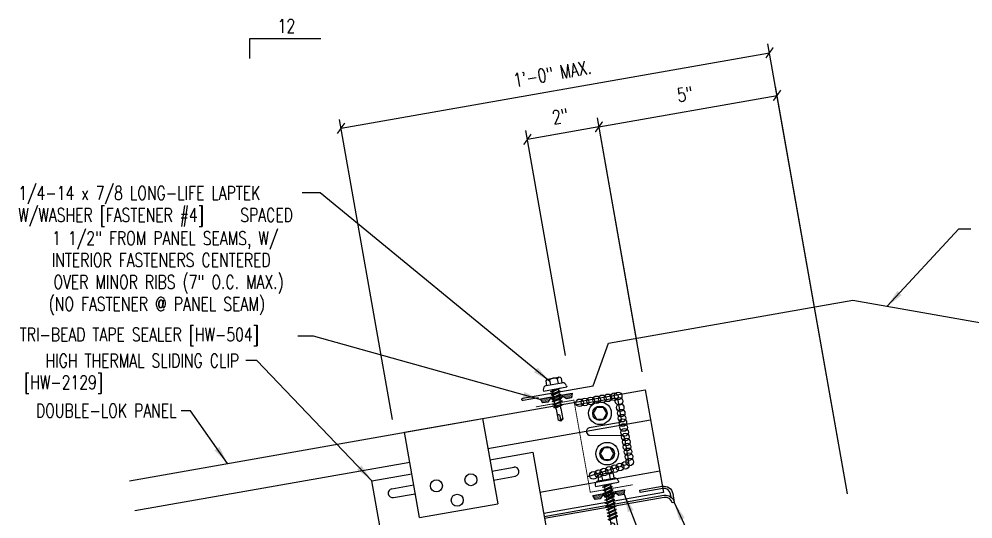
# Model space of a CAD drawing. Extents: x 0.2 to 43.1, y 9.2 to 35.9.
# Drawn here: x 0.21 to 26.47, y 22.09 to 35.86 of the extents above; entities that cross this region are included whole.
import ezdxf
from ezdxf.enums import TextEntityAlignment as Align

# ---------------------------------------------------------------- set-up
doc = ezdxf.new("R2010")
doc.units = 0
doc.header["$LTSCALE"] = 4
doc.header["$MEASUREMENT"] = 0
doc.layers.get('0').update_dxf_attribs({"linetype": 'CONTINUOUS'})
doc.layers.get('DEFPOINTS').update_dxf_attribs({"linetype": 'CONTINUOUS'})
for name, color, linetype in [('CLIP', 5, 'CONTINUOUS'), ('CLO', 3, 'CONTINUOUS'), ('DIM', 2, 'CONTINUOUS'), ('FASTENER', 9, 'CONTINUOUS'), ('MARK', 1, 'CONTINUOUS'), ('PANEL', 11, 'CONTINUOUS'), ('STLA', 10, 'CONTINUOUS'), ('TAPE', 8, 'CONTINUOUS'), ('TEXT', 2, 'CONTINUOUS'), ('TRIM', 6, 'CONTINUOUS')]:
    doc.layers.add(name, color=color, linetype=linetype)
doc.styles.add('TEXT1', font='ROMANS.shx', dxfattribs={"width": 0.75, "height": 0.375})
doc.dimstyles.new('DETAIL', dxfattribs={"dimscale": 4, "dimtxt": 0.09375, "dimasz": 0.0625, "dimexe": 0.0625, "dimexo": 0.125, "dimgap": 0.0625, "dimtad": 1, "dimdec": 4, "dimzin": 3, "dimdsep": 46, "dimlunit": 4, "dimtxsty": 'TEXT1', "dimblk": 'ARCHTICK', "dimcen": 0.0625, "dimclrd": 7, "dimclre": 7, "dimclrt": 2, "dimadec": 0, "dimazin": 0, "dimtfac": 0.59375, "dimtdec": 4, "dimtmove": 0, "dimatfit": 3, "dimfxl": 0, "dimfrac": 2, "dimtolj": 1, "dimtzin": 3, "dimarcsym": 0})
doc.dimstyles.new('DETAIL$7', dxfattribs={"dimscale": 4, "dimtxt": 0.09375, "dimasz": 0.125, "dimexe": 0.0625, "dimexo": 0.125, "dimgap": 0.0625, "dimtad": 1, "dimdec": 4, "dimzin": 3, "dimdsep": 46, "dimlunit": 4, "dimtxsty": 'TEXT1', "dimblk": 'ARCHTICK', "dimcen": 0.0625, "dimclrd": 7, "dimclre": 7, "dimclrt": 2, "dimadec": 0, "dimazin": 0, "dimtfac": 0.59375, "dimtdec": 4, "dimtmove": 0, "dimatfit": 3, "dimfxl": 0, "dimfrac": 2, "dimtolj": 1, "dimtzin": 3, "dimarcsym": 0})

# ---------------------------------------------------------------- blocks, each defined once
blk = doc.blocks.new('_ArchTick')
at = {"color": 0, "linetype": 'ByBlock', "const_width": 0.15}
blk.add_lwpolyline([(-0.5, -0.5), (0.5, 0.5)], dxfattribs=at)
blk = doc.blocks.new('*D7')
at = {"layer": 'DEFPOINTS', "color": 0}
for p in [(14.204, 32.546), (17.309, 26.452), (15.34, 26.105)]:
    blk.add_point(p, dxfattribs=at)
at = {"layer": 'DIM', "color": 7, "lineweight": -2}
for p, q in [((17.222, 26.944), (16.13, 33.139)), ((16.174, 32.893), (14.204, 32.546)), ((15.253, 26.597), (14.161, 32.792))]:
    blk.add_line(p, q, dxfattribs=at)
at = {"layer": 'DIM', "color": 7, "lineweight": -2, "xscale": 0.25, "yscale": 0.25, "zscale": 0.25}
for p, rotation in [((16.174, 32.893), 9.999999999999886), ((14.204, 32.546), 189.9999999999999)]:
    blk.add_blockref('_ArchTick', p, dxfattribs=dict(at, rotation=rotation))
at = {"layer": 'DIM', "color": 2, "insert": (15.107, 33.185), "char_height": 0.375, "attachment_point": 5, "rotation": 10, "style": 'TEXT1'}
blk.add_mtext('\\A1;2"', dxfattribs=at)
blk = doc.blocks.new('*D5')
at = {"layer": 'DEFPOINTS', "color": 0}
for p in [(20.871, 34.934), (10.574, 24.336), (23.1, 22.291)]:
    blk.add_point(p, dxfattribs=at)
at = {"layer": 'DIM', "color": 7, "lineweight": -2}
for p, q in [((9.073, 32.853), (20.871, 34.934)), ((23.013, 22.783), (20.827, 35.18)), ((10.488, 24.829), (9.029, 33.099))]:
    blk.add_line(p, q, dxfattribs=at)
at = {"layer": 'DIM', "color": 7, "lineweight": -2, "xscale": 0.25, "yscale": 0.25, "zscale": 0.25}
for p, rotation in [((20.871, 34.934), 10), ((9.073, 32.853), 190)]:
    blk.add_blockref('_ArchTick', p, dxfattribs=dict(at, rotation=rotation))
at = {"layer": 'DIM', "color": 2, "insert": (14.89, 34.359), "char_height": 0.375, "attachment_point": 5, "rotation": 10, "style": 'TEXT1'}
blk.add_mtext('\\A1;1\'-0" MAX.', dxfattribs=at)
blk = doc.blocks.new('*D6')
at = {"layer": 'DEFPOINTS', "color": 0}
for p in [(21.078, 33.758), (17.451, 25.651), (23.1, 22.291)]:
    blk.add_point(p, dxfattribs=at)
at = {"layer": 'DIM', "color": 7, "lineweight": -2}
for p, q in [((23.013, 22.783), (21.035, 34.004)), ((16.174, 32.893), (21.078, 33.758)), ((17.364, 26.143), (16.13, 33.139))]:
    blk.add_line(p, q, dxfattribs=at)
at = {"layer": 'DIM', "color": 7, "lineweight": -2, "xscale": 0.25, "yscale": 0.25, "zscale": 0.25}
for p, rotation in [((21.078, 33.758), 10), ((16.174, 32.893), 190)]:
    blk.add_blockref('_ArchTick', p, dxfattribs=dict(at, rotation=rotation))
at = {"layer": 'DIM', "color": 2, "insert": (18.544, 33.792), "char_height": 0.375, "attachment_point": 5, "rotation": 10, "style": 'TEXT1'}
blk.add_mtext('\\A1;5"', dxfattribs=at)
blk = doc.blocks.new('A$C40D92978')
at = {"layer": 'CLO', "const_width": 0.0239}
blk.add_lwpolyline([(2.668, 0.22), (1.499, 0.014), (1.048, 2.551), (0.002, 2.366)], dxfattribs=at)
at = {"layer": 'CLO'}
blk.add_lwpolyline([(1.074, 2.419), (2.155, 2.61, -0.414214), (2.26, 2.537), (2.349, 2.031, -0.414214), (2.276, 1.927), (1.468, 1.784, 0.414214), (1.395, 1.68), (1.399, 1.658, 0.362577), (1.487, 1.584), (2.353, 1.579, -0.362577), (2.441, 1.505), (2.554, 0.869, -0.377256), (2.492, 0.768), (1.424, 0.435)], format="xyb", dxfattribs=at)
blk = doc.blocks.new('*X9')
at = {"color": 0}
for p, q in [((-0.434, 0.135), (-0.434, 0.135)), ((-0.434, 0.123), (-0.434, 0.123)), ((-0.422, 0.141), (-0.422, 0.141)), ((-0.422, 0.129), (-0.422, 0.129)), ((-0.422, 0.117), (-0.422, 0.117)), ((-0.422, 0.105), (-0.422, 0.105)), ((-0.422, 0.094), (-0.422, 0.094)), ((-0.422, 0.082), (-0.422, 0.082)), ((-0.41, 0.135), (-0.41, 0.135)), ((-0.41, 0.123), (-0.41, 0.123)), ((-0.41, 0.111), (-0.41, 0.111)), ((-0.41, 0.1), (-0.41, 0.1)), ((-0.41, 0.088), (-0.41, 0.088)), ((-0.41, 0.076), (-0.41, 0.076)), ((-0.41, 0.064), (-0.41, 0.064)), ((-0.41, 0.053), (-0.41, 0.053)), ((-0.41, 0.041), (-0.41, 0.041)), ((-0.398, 0.141), (-0.398, 0.141)), ((-0.398, 0.129), (-0.398, 0.129)), ((-0.398, 0.117), (-0.398, 0.117)), ((-0.398, 0.105), (-0.398, 0.105)), ((-0.398, 0.094), (-0.398, 0.094)), ((-0.398, 0.082), (-0.398, 0.082)), ((-0.398, 0.07), (-0.398, 0.07)), ((-0.398, 0.059), (-0.398, 0.059)), ((-0.398, 0.047), (-0.398, 0.047)), ((-0.398, 0.035), (-0.398, 0.035)), ((-0.398, 0.023), (-0.398, 0.023)), ((-0.387, 0.135), (-0.387, 0.135)), ((-0.387, 0.123), (-0.387, 0.123)), ((-0.387, 0.111), (-0.387, 0.111)), ((-0.387, 0.1), (-0.387, 0.1)), ((-0.387, 0.088), (-0.387, 0.088)), ((-0.387, 0.076), (-0.387, 0.076)), ((-0.387, 0.064), (-0.387, 0.064)), ((-0.387, 0.053), (-0.387, 0.053)), ((-0.387, 0.041), (-0.387, 0.041)), ((-0.387, 0.029), (-0.387, 0.029)), ((-0.375, 0.141), (-0.375, 0.141)), ((-0.375, 0.129), (-0.375, 0.129)), ((-0.375, 0.117), (-0.375, 0.117)), ((-0.375, 0.105), (-0.375, 0.105)), ((-0.375, 0.094), (-0.375, 0.094)), ((-0.375, 0.082), (-0.375, 0.082)), ((-0.375, 0.07), (-0.375, 0.07)), ((-0.375, 0.059), (-0.375, 0.059)), ((-0.375, 0.047), (-0.375, 0.047)), ((-0.375, 0.035), (-0.375, 0.035)), ((-0.375, 0.023), (-0.375, 0.023)), ((-0.363, 0.135), (-0.363, 0.135)), ((-0.363, 0.123), (-0.363, 0.123)), ((-0.363, 0.111), (-0.363, 0.111)), ((-0.363, 0.1), (-0.363, 0.1)), ((-0.363, 0.088), (-0.363, 0.088)), ((-0.363, 0.076), (-0.363, 0.076)), ((-0.363, 0.064), (-0.363, 0.064)), ((-0.363, 0.053), (-0.363, 0.053)), ((-0.363, 0.041), (-0.363, 0.041)), ((-0.363, 0.029), (-0.363, 0.029)), ((-0.352, 0.141), (-0.352, 0.141)), ((-0.352, 0.129), (-0.352, 0.129)), ((-0.352, 0.117), (-0.352, 0.117)), ((-0.352, 0.105), (-0.352, 0.105)), ((-0.352, 0.094), (-0.352, 0.094)), ((-0.352, 0.082), (-0.352, 0.082)), ((-0.352, 0.07), (-0.352, 0.07)), ((-0.352, 0.059), (-0.352, 0.059)), ((-0.352, 0.047), (-0.352, 0.047)), ((-0.352, 0.035), (-0.352, 0.035)), ((-0.352, 0.023), (-0.352, 0.023)), ((-0.34, 0.135), (-0.34, 0.135)), ((-0.34, 0.123), (-0.34, 0.123)), ((-0.34, 0.111), (-0.34, 0.111)), ((-0.34, 0.1), (-0.34, 0.1)), ((-0.34, 0.088), (-0.34, 0.088)), ((-0.34, 0.076), (-0.34, 0.076)), ((-0.34, 0.064), (-0.34, 0.064)), ((-0.34, 0.053), (-0.34, 0.053)), ((-0.34, 0.041), (-0.34, 0.041)), ((-0.34, 0.029), (-0.34, 0.029)), ((-0.328, 0.141), (-0.328, 0.141)), ((-0.328, 0.129), (-0.328, 0.129)), ((-0.328, 0.117), (-0.328, 0.117)), ((-0.328, 0.105), (-0.328, 0.105)), ((-0.328, 0.094), (-0.328, 0.094)), ((-0.328, 0.082), (-0.328, 0.082)), ((-0.328, 0.07), (-0.328, 0.07)), ((-0.328, 0.059), (-0.328, 0.059)), ((-0.328, 0.047), (-0.328, 0.047)), ((-0.328, 0.035), (-0.328, 0.035)), ((-0.328, 0.023), (-0.328, 0.023)), ((-0.316, 0.135), (-0.316, 0.135)), ((-0.316, 0.123), (-0.316, 0.123)), ((-0.316, 0.111), (-0.316, 0.111)), ((-0.316, 0.1), (-0.316, 0.1)), ((-0.316, 0.088), (-0.316, 0.088)), ((-0.316, 0.076), (-0.316, 0.076)), ((-0.316, 0.064), (-0.316, 0.064)), ((-0.316, 0.053), (-0.316, 0.053)), ((-0.316, 0.041), (-0.316, 0.041)), ((-0.316, 0.029), (-0.316, 0.029)), ((-0.305, 0.141), (-0.305, 0.141)), ((-0.305, 0.129), (-0.305, 0.129)), ((-0.305, 0.117), (-0.305, 0.117)), ((-0.305, 0.105), (-0.305, 0.105)), ((-0.305, 0.094), (-0.305, 0.094)), ((-0.305, 0.082), (-0.305, 0.082)), ((-0.305, 0.07), (-0.305, 0.07)), ((-0.305, 0.059), (-0.305, 0.059)), ((-0.305, 0.047), (-0.305, 0.047)), ((-0.305, 0.035), (-0.305, 0.035)), ((-0.305, 0.023), (-0.305, 0.023)), ((-0.293, 0.135), (-0.293, 0.135)), ((-0.293, 0.123), (-0.293, 0.123)), ((-0.293, 0.111), (-0.293, 0.111)), ((-0.293, 0.1), (-0.293, 0.1)), ((-0.293, 0.088), (-0.293, 0.088)), ((-0.293, 0.076), (-0.293, 0.076)), ((-0.293, 0.064), (-0.293, 0.064)), ((-0.293, 0.053), (-0.293, 0.053)), ((-0.293, 0.041), (-0.293, 0.041)), ((-0.293, 0.029), (-0.293, 0.029)), ((-0.281, 0.141), (-0.281, 0.141)), ((-0.281, 0.129), (-0.281, 0.129)), ((-0.281, 0.117), (-0.281, 0.117)), ((-0.281, 0.105), (-0.281, 0.105)), ((-0.281, 0.094), (-0.281, 0.094)), ((-0.281, 0.082), (-0.281, 0.082)), ((-0.281, 0.07), (-0.281, 0.07)), ((-0.281, 0.059), (-0.281, 0.059)), ((-0.281, 0.047), (-0.281, 0.047)), ((-0.281, 0.035), (-0.281, 0.035)), ((-0.281, 0.023), (-0.281, 0.023)), ((-0.27, 0.135), (-0.27, 0.135)), ((-0.27, 0.123), (-0.27, 0.123)), ((-0.27, 0.111), (-0.27, 0.111)), ((-0.27, 0.1), (-0.27, 0.1)), ((-0.27, 0.088), (-0.27, 0.088)), ((-0.27, 0.076), (-0.27, 0.076)), ((-0.27, 0.064), (-0.27, 0.064)), ((-0.27, 0.053), (-0.27, 0.053)), ((-0.27, 0.041), (-0.27, 0.041)), ((-0.27, 0.029), (-0.27, 0.029)), ((-0.258, 0.141), (-0.258, 0.141)), ((-0.258, 0.129), (-0.258, 0.129)), ((-0.258, 0.117), (-0.258, 0.117)), ((-0.258, 0.105), (-0.258, 0.105)), ((-0.258, 0.094), (-0.258, 0.094)), ((-0.258, 0.082), (-0.258, 0.082)), ((-0.258, 0.07), (-0.258, 0.07)), ((-0.258, 0.059), (-0.258, 0.059)), ((-0.258, 0.047), (-0.258, 0.047)), ((-0.258, 0.035), (-0.258, 0.035)), ((-0.258, 0.023), (-0.258, 0.023)), ((-0.246, 0.135), (-0.246, 0.135)), ((-0.246, 0.123), (-0.246, 0.123)), ((-0.246, 0.111), (-0.246, 0.111)), ((-0.246, 0.1), (-0.246, 0.1)), ((-0.246, 0.088), (-0.246, 0.088)), ((-0.246, 0.076), (-0.246, 0.076)), ((-0.246, 0.064), (-0.246, 0.064)), ((-0.246, 0.053), (-0.246, 0.053)), ((-0.246, 0.041), (-0.246, 0.041)), ((-0.234, 0.141), (-0.234, 0.141)), ((-0.234, 0.129), (-0.234, 0.129)), ((-0.234, 0.117), (-0.234, 0.117)), ((-0.234, 0.105), (-0.234, 0.105)), ((-0.234, 0.094), (-0.234, 0.094)), ((-0.234, 0.082), (-0.234, 0.082)), ((-0.234, 0.07), (-0.234, 0.07)), ((-0.234, 0.059), (-0.234, 0.059)), ((-0.234, 0.047), (-0.234, 0.047)), ((-0.223, 0.135), (-0.223, 0.135)), ((-0.223, 0.123), (-0.223, 0.123)), ((-0.223, 0.111), (-0.223, 0.111)), ((-0.223, 0.1), (-0.223, 0.1)), ((-0.223, 0.088), (-0.223, 0.088)), ((-0.223, 0.076), (-0.223, 0.076)), ((-0.223, 0.064), (-0.223, 0.064)), ((-0.211, 0.141), (-0.211, 0.141)), ((-0.211, 0.129), (-0.211, 0.129)), ((-0.211, 0.117), (-0.211, 0.117)), ((-0.211, 0.105), (-0.211, 0.105)), ((-0.211, 0.094), (-0.211, 0.094)), ((-0.211, 0.082), (-0.211, 0.082)), ((-0.211, 0.07), (-0.211, 0.07)), ((-0.199, 0.135), (-0.199, 0.135)), ((-0.199, 0.123), (-0.199, 0.123)), ((-0.199, 0.111), (-0.199, 0.111)), ((-0.199, 0.1), (-0.199, 0.1)), ((-0.199, 0.088), (-0.199, 0.088)), ((-0.188, 0.141), (-0.188, 0.141)), ((-0.188, 0.129), (-0.188, 0.129)), ((-0.188, 0.117), (-0.188, 0.117)), ((-0.188, 0.105), (-0.188, 0.105)), ((-0.188, 0.094), (-0.188, 0.094)), ((-0.176, 0.135), (-0.176, 0.135)), ((-0.176, 0.123), (-0.176, 0.123)), ((-0.176, 0.111), (-0.176, 0.111)), ((-0.164, 0.141), (-0.164, 0.141)), ((-0.164, 0.129), (-0.164, 0.129)), ((-0.164, 0.117), (-0.164, 0.117)), ((-0.164, 0.105), (-0.164, 0.105)), ((-0.152, 0.135), (-0.152, 0.135)), ((-0.152, 0.123), (-0.152, 0.123)), ((-0.152, 0.111), (-0.152, 0.111)), ((-0.152, 0.1), (-0.152, 0.1)), ((-0.141, 0.141), (-0.141, 0.141)), ((-0.141, 0.129), (-0.141, 0.129)), ((-0.141, 0.117), (-0.141, 0.117)), ((-0.141, 0.105), (-0.141, 0.105)), ((-0.141, 0.094), (-0.141, 0.094)), ((-0.141, 0.082), (-0.141, 0.082)), ((-0.129, 0.135), (-0.129, 0.135)), ((-0.129, 0.123), (-0.129, 0.123)), ((-0.129, 0.111), (-0.129, 0.111)), ((-0.129, 0.1), (-0.129, 0.1)), ((-0.129, 0.088), (-0.129, 0.088)), ((-0.129, 0.076), (-0.129, 0.076)), ((-0.117, 0.141), (-0.117, 0.141)), ((-0.117, 0.129), (-0.117, 0.129)), ((-0.117, 0.117), (-0.117, 0.117)), ((-0.117, 0.105), (-0.117, 0.105)), ((-0.117, 0.094), (-0.117, 0.094)), ((-0.117, 0.082), (-0.117, 0.082)), ((-0.117, 0.07), (-0.117, 0.07)), ((-0.117, 0.059), (-0.117, 0.059)), ((-0.105, 0.135), (-0.105, 0.135)), ((-0.105, 0.123), (-0.105, 0.123)), ((-0.105, 0.111), (-0.105, 0.111)), ((-0.105, 0.1), (-0.105, 0.1)), ((-0.105, 0.088), (-0.105, 0.088)), ((-0.105, 0.076), (-0.105, 0.076)), ((-0.105, 0.064), (-0.105, 0.064)), ((-0.105, 0.053), (-0.105, 0.053)), ((-0.094, 0.141), (-0.094, 0.141)), ((-0.094, 0.129), (-0.094, 0.129)), ((-0.094, 0.117), (-0.094, 0.117)), ((-0.094, 0.105), (-0.094, 0.105)), ((-0.094, 0.094), (-0.094, 0.094)), ((-0.094, 0.082), (-0.094, 0.082)), ((-0.094, 0.07), (-0.094, 0.07)), ((-0.094, 0.059), (-0.094, 0.059)), ((-0.094, 0.047), (-0.094, 0.047)), ((-0.094, 0.035), (-0.094, 0.035)), ((-0.082, 0.135), (-0.082, 0.135)), ((-0.082, 0.123), (-0.082, 0.123)), ((-0.082, 0.111), (-0.082, 0.111)), ((-0.082, 0.1), (-0.082, 0.1)), ((-0.082, 0.088), (-0.082, 0.088)), ((-0.082, 0.076), (-0.082, 0.076)), ((-0.082, 0.064), (-0.082, 0.064)), ((-0.082, 0.053), (-0.082, 0.053)), ((-0.082, 0.041), (-0.082, 0.041)), ((-0.082, 0.029), (-0.082, 0.029)), ((-0.07, 0.141), (-0.07, 0.141)), ((-0.07, 0.129), (-0.07, 0.129)), ((-0.07, 0.117), (-0.07, 0.117)), ((-0.07, 0.105), (-0.07, 0.105)), ((-0.07, 0.094), (-0.07, 0.094)), ((-0.07, 0.082), (-0.07, 0.082)), ((-0.07, 0.07), (-0.07, 0.07)), ((-0.07, 0.059), (-0.07, 0.059)), ((-0.07, 0.047), (-0.07, 0.047)), ((-0.07, 0.035), (-0.07, 0.035)), ((-0.07, 0.023), (-0.07, 0.023)), ((-0.059, 0.135), (-0.059, 0.135)), ((-0.059, 0.123), (-0.059, 0.123)), ((-0.059, 0.111), (-0.059, 0.111)), ((-0.059, 0.1), (-0.059, 0.1)), ((-0.059, 0.088), (-0.059, 0.088)), ((-0.059, 0.076), (-0.059, 0.076)), ((-0.059, 0.064), (-0.059, 0.064)), ((-0.059, 0.053), (-0.059, 0.053)), ((-0.059, 0.041), (-0.059, 0.041)), ((-0.059, 0.029), (-0.059, 0.029)), ((-0.047, 0.141), (-0.047, 0.141)), ((-0.047, 0.129), (-0.047, 0.129)), ((-0.047, 0.117), (-0.047, 0.117)), ((-0.047, 0.105), (-0.047, 0.105)), ((-0.047, 0.094), (-0.047, 0.094)), ((-0.047, 0.082), (-0.047, 0.082)), ((-0.047, 0.07), (-0.047, 0.07)), ((-0.047, 0.059), (-0.047, 0.059)), ((-0.047, 0.047), (-0.047, 0.047)), ((-0.047, 0.035), (-0.047, 0.035)), ((-0.047, 0.023), (-0.047, 0.023)), ((-0.035, 0.135), (-0.035, 0.135)), ((-0.035, 0.123), (-0.035, 0.123)), ((-0.035, 0.111), (-0.035, 0.111)), ((-0.035, 0.1), (-0.035, 0.1)), ((-0.035, 0.088), (-0.035, 0.088)), ((-0.035, 0.076), (-0.035, 0.076)), ((-0.035, 0.064), (-0.035, 0.064)), ((-0.035, 0.053), (-0.035, 0.053)), ((-0.035, 0.041), (-0.035, 0.041)), ((-0.035, 0.029), (-0.035, 0.029)), ((-0.023, 0.141), (-0.023, 0.141)), ((-0.023, 0.129), (-0.023, 0.129)), ((-0.023, 0.117), (-0.023, 0.117)), ((-0.023, 0.105), (-0.023, 0.105)), ((-0.023, 0.094), (-0.023, 0.094)), ((-0.023, 0.082), (-0.023, 0.082)), ((-0.023, 0.07), (-0.023, 0.07)), ((-0.023, 0.059), (-0.023, 0.059)), ((-0.023, 0.047), (-0.023, 0.047)), ((-0.023, 0.035), (-0.023, 0.035)), ((-0.023, 0.023), (-0.023, 0.023)), ((-0.012, 0.135), (-0.012, 0.135)), ((-0.012, 0.123), (-0.012, 0.123)), ((-0.012, 0.111), (-0.012, 0.111)), ((-0.012, 0.1), (-0.012, 0.1)), ((-0.012, 0.088), (-0.012, 0.088)), ((-0.012, 0.076), (-0.012, 0.076)), ((-0.012, 0.064), (-0.012, 0.064)), ((-0.012, 0.053), (-0.012, 0.053)), ((-0.012, 0.041), (-0.012, 0.041)), ((-0.012, 0.029), (-0.012, 0.029)), ((0, 0.141), (0, 0.141)), ((0, 0.129), (0, 0.129)), ((0, 0.117), (0, 0.117)), ((0, 0.105), (0, 0.105)), ((0, 0.094), (0, 0.094)), ((0, 0.082), (0, 0.082)), ((0, 0.07), (0, 0.07)), ((0, 0.059), (0, 0.059)), ((0, 0.047), (0, 0.047)), ((0, 0.035), (0, 0.035)), ((0, 0.023), (0, 0.023)), ((0.012, 0.135), (0.012, 0.135)), ((0.012, 0.123), (0.012, 0.123)), ((0.012, 0.111), (0.012, 0.111)), ((0.012, 0.1), (0.012, 0.1)), ((0.012, 0.088), (0.012, 0.088)), ((0.012, 0.076), (0.012, 0.076)), ((0.012, 0.064), (0.012, 0.064)), ((0.012, 0.053), (0.012, 0.053)), ((0.012, 0.041), (0.012, 0.041)), ((0.012, 0.029), (0.012, 0.029)), ((0.023, 0.141), (0.023, 0.141)), ((0.023, 0.129), (0.023, 0.129)), ((0.023, 0.117), (0.023, 0.117)), ((0.023, 0.105), (0.023, 0.105)), ((0.023, 0.094), (0.023, 0.094)), ((0.023, 0.082), (0.023, 0.082)), ((0.023, 0.07), (0.023, 0.07)), ((0.023, 0.059), (0.023, 0.059)), ((0.023, 0.047), (0.023, 0.047)), ((0.023, 0.035), (0.023, 0.035)), ((0.023, 0.023), (0.023, 0.023)), ((0.035, 0.135), (0.035, 0.135)), ((0.035, 0.123), (0.035, 0.123)), ((0.035, 0.111), (0.035, 0.111)), ((0.035, 0.1), (0.035, 0.1)), ((0.035, 0.088), (0.035, 0.088)), ((0.035, 0.076), (0.035, 0.076)), ((0.035, 0.064), (0.035, 0.064)), ((0.035, 0.053), (0.035, 0.053)), ((0.035, 0.041), (0.035, 0.041)), ((0.035, 0.029), (0.035, 0.029)), ((0.047, 0.141), (0.047, 0.141)), ((0.047, 0.129), (0.047, 0.129)), ((0.047, 0.117), (0.047, 0.117)), ((0.047, 0.105), (0.047, 0.105)), ((0.047, 0.094), (0.047, 0.094)), ((0.047, 0.082), (0.047, 0.082)), ((0.047, 0.07), (0.047, 0.07)), ((0.047, 0.059), (0.047, 0.059)), ((0.047, 0.047), (0.047, 0.047)), ((0.047, 0.035), (0.047, 0.035)), ((0.047, 0.023), (0.047, 0.023)), ((0.059, 0.135), (0.059, 0.135)), ((0.059, 0.123), (0.059, 0.123)), ((0.059, 0.111), (0.059, 0.111)), ((0.059, 0.1), (0.059, 0.1)), ((0.059, 0.088), (0.059, 0.088)), ((0.059, 0.076), (0.059, 0.076)), ((0.059, 0.064), (0.059, 0.064)), ((0.059, 0.053), (0.059, 0.053)), ((0.059, 0.041), (0.059, 0.041)), ((0.059, 0.029), (0.059, 0.029)), ((0.07, 0.141), (0.07, 0.141)), ((0.07, 0.129), (0.07, 0.129)), ((0.07, 0.117), (0.07, 0.117)), ((0.07, 0.105), (0.07, 0.105)), ((0.07, 0.094), (0.07, 0.094)), ((0.07, 0.082), (0.07, 0.082)), ((0.07, 0.07), (0.07, 0.07)), ((0.07, 0.059), (0.07, 0.059)), ((0.07, 0.047), (0.07, 0.047)), ((0.07, 0.035), (0.07, 0.035)), ((0.07, 0.023), (0.07, 0.023)), ((0.082, 0.135), (0.082, 0.135)), ((0.082, 0.123), (0.082, 0.123)), ((0.082, 0.111), (0.082, 0.111)), ((0.082, 0.1), (0.082, 0.1)), ((0.082, 0.088), (0.082, 0.088)), ((0.082, 0.076), (0.082, 0.076)), ((0.082, 0.064), (0.082, 0.064)), ((0.082, 0.053), (0.082, 0.053)), ((0.082, 0.041), (0.082, 0.041)), ((0.082, 0.029), (0.082, 0.029)), ((0.094, 0.141), (0.094, 0.141)), ((0.094, 0.129), (0.094, 0.129)), ((0.094, 0.117), (0.094, 0.117)), ((0.094, 0.105), (0.094, 0.105)), ((0.094, 0.094), (0.094, 0.094)), ((0.094, 0.082), (0.094, 0.082)), ((0.094, 0.07), (0.094, 0.07)), ((0.094, 0.059), (0.094, 0.059)), ((0.094, 0.047), (0.094, 0.047)), ((0.094, 0.035), (0.094, 0.035)), ((0.105, 0.135), (0.105, 0.135)), ((0.105, 0.123), (0.105, 0.123)), ((0.105, 0.111), (0.105, 0.111)), ((0.105, 0.1), (0.105, 0.1)), ((0.105, 0.088), (0.105, 0.088)), ((0.105, 0.076), (0.105, 0.076)), ((0.105, 0.064), (0.105, 0.064)), ((0.105, 0.053), (0.105, 0.053)), ((0.117, 0.141), (0.117, 0.141)), ((0.117, 0.129), (0.117, 0.129)), ((0.117, 0.117), (0.117, 0.117)), ((0.117, 0.105), (0.117, 0.105)), ((0.117, 0.094), (0.117, 0.094)), ((0.117, 0.082), (0.117, 0.082)), ((0.117, 0.07), (0.117, 0.07)), ((0.117, 0.059), (0.117, 0.059)), ((0.129, 0.135), (0.129, 0.135)), ((0.129, 0.123), (0.129, 0.123)), ((0.129, 0.111), (0.129, 0.111)), ((0.129, 0.1), (0.129, 0.1)), ((0.129, 0.088), (0.129, 0.088)), ((0.129, 0.076), (0.129, 0.076)), ((0.141, 0.141), (0.141, 0.141)), ((0.141, 0.129), (0.141, 0.129)), ((0.141, 0.117), (0.141, 0.117)), ((0.141, 0.105), (0.141, 0.105)), ((0.141, 0.094), (0.141, 0.094)), ((0.141, 0.082), (0.141, 0.082)), ((0.152, 0.135), (0.152, 0.135)), ((0.152, 0.123), (0.152, 0.123)), ((0.152, 0.111), (0.152, 0.111)), ((0.152, 0.1), (0.152, 0.1)), ((0.164, 0.141), (0.164, 0.141)), ((0.164, 0.129), (0.164, 0.129)), ((0.164, 0.117), (0.164, 0.117)), ((0.164, 0.105), (0.164, 0.105)), ((0.176, 0.135), (0.176, 0.135)), ((0.176, 0.123), (0.176, 0.123)), ((0.176, 0.111), (0.176, 0.111)), ((0.188, 0.141), (0.188, 0.141)), ((0.188, 0.129), (0.188, 0.129)), ((0.188, 0.117), (0.188, 0.117)), ((0.188, 0.105), (0.188, 0.105)), ((0.188, 0.094), (0.188, 0.094)), ((0.199, 0.135), (0.199, 0.135)), ((0.199, 0.123), (0.199, 0.123)), ((0.199, 0.111), (0.199, 0.111)), ((0.199, 0.1), (0.199, 0.1)), ((0.199, 0.088), (0.199, 0.088)), ((0.211, 0.141), (0.211, 0.141)), ((0.211, 0.129), (0.211, 0.129)), ((0.211, 0.117), (0.211, 0.117)), ((0.211, 0.105), (0.211, 0.105)), ((0.211, 0.094), (0.211, 0.094)), ((0.211, 0.082), (0.211, 0.082)), ((0.211, 0.07), (0.211, 0.07)), ((0.223, 0.135), (0.223, 0.135)), ((0.223, 0.123), (0.223, 0.123)), ((0.223, 0.111), (0.223, 0.111)), ((0.223, 0.1), (0.223, 0.1)), ((0.223, 0.088), (0.223, 0.088)), ((0.223, 0.076), (0.223, 0.076)), ((0.223, 0.064), (0.223, 0.064)), ((0.234, 0.141), (0.234, 0.141)), ((0.234, 0.129), (0.234, 0.129)), ((0.234, 0.117), (0.234, 0.117)), ((0.234, 0.105), (0.234, 0.105)), ((0.234, 0.094), (0.234, 0.094)), ((0.234, 0.082), (0.234, 0.082)), ((0.234, 0.07), (0.234, 0.07)), ((0.234, 0.059), (0.234, 0.059)), ((0.234, 0.047), (0.234, 0.047)), ((0.246, 0.135), (0.246, 0.135)), ((0.246, 0.123), (0.246, 0.123)), ((0.246, 0.111), (0.246, 0.111)), ((0.246, 0.1), (0.246, 0.1)), ((0.246, 0.088), (0.246, 0.088)), ((0.246, 0.076), (0.246, 0.076)), ((0.246, 0.064), (0.246, 0.064)), ((0.246, 0.053), (0.246, 0.053)), ((0.246, 0.041), (0.246, 0.041)), ((0.258, 0.141), (0.258, 0.141)), ((0.258, 0.129), (0.258, 0.129)), ((0.258, 0.117), (0.258, 0.117)), ((0.258, 0.105), (0.258, 0.105)), ((0.258, 0.094), (0.258, 0.094)), ((0.258, 0.082), (0.258, 0.082)), ((0.258, 0.07), (0.258, 0.07)), ((0.258, 0.059), (0.258, 0.059)), ((0.258, 0.047), (0.258, 0.047)), ((0.258, 0.035), (0.258, 0.035)), ((0.258, 0.023), (0.258, 0.023)), ((0.27, 0.135), (0.27, 0.135)), ((0.27, 0.123), (0.27, 0.123)), ((0.27, 0.111), (0.27, 0.111)), ((0.27, 0.1), (0.27, 0.1)), ((0.27, 0.088), (0.27, 0.088)), ((0.27, 0.076), (0.27, 0.076)), ((0.27, 0.064), (0.27, 0.064)), ((0.27, 0.053), (0.27, 0.053)), ((0.27, 0.041), (0.27, 0.041)), ((0.27, 0.029), (0.27, 0.029)), ((0.281, 0.141), (0.281, 0.141)), ((0.281, 0.129), (0.281, 0.129)), ((0.281, 0.117), (0.281, 0.117)), ((0.281, 0.105), (0.281, 0.105)), ((0.281, 0.094), (0.281, 0.094)), ((0.281, 0.082), (0.281, 0.082)), ((0.281, 0.07), (0.281, 0.07)), ((0.281, 0.059), (0.281, 0.059)), ((0.281, 0.047), (0.281, 0.047)), ((0.281, 0.035), (0.281, 0.035)), ((0.281, 0.023), (0.281, 0.023)), ((0.293, 0.135), (0.293, 0.135)), ((0.293, 0.123), (0.293, 0.123)), ((0.293, 0.111), (0.293, 0.111)), ((0.293, 0.1), (0.293, 0.1)), ((0.293, 0.088), (0.293, 0.088)), ((0.293, 0.076), (0.293, 0.076)), ((0.293, 0.064), (0.293, 0.064)), ((0.293, 0.053), (0.293, 0.053)), ((0.293, 0.041), (0.293, 0.041)), ((0.293, 0.029), (0.293, 0.029)), ((0.305, 0.141), (0.305, 0.141)), ((0.305, 0.129), (0.305, 0.129)), ((0.305, 0.117), (0.305, 0.117)), ((0.305, 0.105), (0.305, 0.105)), ((0.305, 0.094), (0.305, 0.094)), ((0.305, 0.082), (0.305, 0.082)), ((0.305, 0.07), (0.305, 0.07)), ((0.305, 0.059), (0.305, 0.059)), ((0.305, 0.047), (0.305, 0.047)), ((0.305, 0.035), (0.305, 0.035)), ((0.305, 0.023), (0.305, 0.023)), ((0.316, 0.135), (0.316, 0.135)), ((0.316, 0.123), (0.316, 0.123)), ((0.316, 0.111), (0.316, 0.111)), ((0.316, 0.1), (0.316, 0.1)), ((0.316, 0.088), (0.316, 0.088)), ((0.316, 0.076), (0.316, 0.076)), ((0.316, 0.064), (0.316, 0.064)), ((0.316, 0.053), (0.316, 0.053)), ((0.316, 0.041), (0.316, 0.041)), ((0.316, 0.029), (0.316, 0.029)), ((0.328, 0.141), (0.328, 0.141)), ((0.328, 0.129), (0.328, 0.129)), ((0.328, 0.117), (0.328, 0.117)), ((0.328, 0.105), (0.328, 0.105)), ((0.328, 0.094), (0.328, 0.094)), ((0.328, 0.082), (0.328, 0.082)), ((0.328, 0.07), (0.328, 0.07)), ((0.328, 0.059), (0.328, 0.059)), ((0.328, 0.047), (0.328, 0.047)), ((0.328, 0.035), (0.328, 0.035)), ((0.328, 0.023), (0.328, 0.023)), ((0.34, 0.135), (0.34, 0.135)), ((0.34, 0.123), (0.34, 0.123)), ((0.34, 0.111), (0.34, 0.111)), ((0.34, 0.1), (0.34, 0.1)), ((0.34, 0.088), (0.34, 0.088)), ((0.34, 0.076), (0.34, 0.076)), ((0.34, 0.064), (0.34, 0.064)), ((0.34, 0.053), (0.34, 0.053)), ((0.34, 0.041), (0.34, 0.041)), ((0.34, 0.029), (0.34, 0.029)), ((0.352, 0.141), (0.352, 0.141)), ((0.352, 0.129), (0.352, 0.129)), ((0.352, 0.117), (0.352, 0.117)), ((0.352, 0.105), (0.352, 0.105)), ((0.352, 0.094), (0.352, 0.094)), ((0.352, 0.082), (0.352, 0.082)), ((0.352, 0.07), (0.352, 0.07)), ((0.352, 0.059), (0.352, 0.059)), ((0.352, 0.047), (0.352, 0.047)), ((0.352, 0.035), (0.352, 0.035)), ((0.352, 0.023), (0.352, 0.023)), ((0.363, 0.135), (0.363, 0.135)), ((0.363, 0.123), (0.363, 0.123)), ((0.363, 0.111), (0.363, 0.111)), ((0.363, 0.1), (0.363, 0.1)), ((0.363, 0.088), (0.363, 0.088)), ((0.363, 0.076), (0.363, 0.076)), ((0.363, 0.064), (0.363, 0.064)), ((0.363, 0.053), (0.363, 0.053)), ((0.363, 0.041), (0.363, 0.041)), ((0.363, 0.029), (0.363, 0.029)), ((0.375, 0.141), (0.375, 0.141)), ((0.375, 0.129), (0.375, 0.129)), ((0.375, 0.117), (0.375, 0.117)), ((0.375, 0.105), (0.375, 0.105)), ((0.375, 0.094), (0.375, 0.094)), ((0.375, 0.082), (0.375, 0.082)), ((0.375, 0.07), (0.375, 0.07)), ((0.375, 0.059), (0.375, 0.059)), ((0.375, 0.047), (0.375, 0.047)), ((0.375, 0.035), (0.375, 0.035)), ((0.375, 0.023), (0.375, 0.023)), ((0.387, 0.135), (0.387, 0.135)), ((0.387, 0.123), (0.387, 0.123)), ((0.387, 0.111), (0.387, 0.111)), ((0.387, 0.1), (0.387, 0.1)), ((0.387, 0.088), (0.387, 0.088)), ((0.387, 0.076), (0.387, 0.076)), ((0.387, 0.064), (0.387, 0.064)), ((0.387, 0.053), (0.387, 0.053)), ((0.387, 0.041), (0.387, 0.041)), ((0.387, 0.029), (0.387, 0.029)), ((0.398, 0.141), (0.398, 0.141)), ((0.398, 0.129), (0.398, 0.129)), ((0.398, 0.117), (0.398, 0.117)), ((0.398, 0.105), (0.398, 0.105)), ((0.398, 0.094), (0.398, 0.094)), ((0.398, 0.082), (0.398, 0.082)), ((0.398, 0.07), (0.398, 0.07)), ((0.398, 0.059), (0.398, 0.059)), ((0.398, 0.047), (0.398, 0.047)), ((0.398, 0.035), (0.398, 0.035)), ((0.398, 0.023), (0.398, 0.023)), ((0.41, 0.135), (0.41, 0.135)), ((0.41, 0.123), (0.41, 0.123)), ((0.41, 0.111), (0.41, 0.111)), ((0.41, 0.1), (0.41, 0.1)), ((0.41, 0.088), (0.41, 0.088)), ((0.41, 0.076), (0.41, 0.076)), ((0.41, 0.064), (0.41, 0.064)), ((0.41, 0.053), (0.41, 0.053)), ((0.41, 0.041), (0.41, 0.041)), ((0.422, 0.141), (0.422, 0.141)), ((0.422, 0.129), (0.422, 0.129)), ((0.422, 0.117), (0.422, 0.117)), ((0.422, 0.105), (0.422, 0.105)), ((0.422, 0.094), (0.422, 0.094)), ((0.422, 0.082), (0.422, 0.082)), ((0.434, 0.135), (0.434, 0.135)), ((0.434, 0.123), (0.434, 0.123))]:
    blk.add_line(p, q, dxfattribs=at)
blk = doc.blocks.new('MB_DBTAP')
at = {"layer": 'TAPE', "color": 9}
blk.add_lwpolyline([(-0.403, 0.018), (-0.442, 0.141), (0.442, 0.141), (0.403, 0.018), (0.26, 0.018), (0.17, 0.109), (0.079, 0.018), (0, 0.018), (-0.079, 0.018), (-0.17, 0.109), (-0.26, 0.018)], close=True, dxfattribs=at)
at = {"layer": 'TAPE', "color": 251}
blk.add_blockref('*X9', (0, 0), dxfattribs=at)
blk = doc.blocks.new('FZ7')
at = {"layer": 'FASTENER'}
for p, q in [((-0.215, 0.305), (-0.215, 0.171)), ((-0.161, 0.337), (0.161, 0.337)), ((-0.107, 0.305), (-0.107, 0.171)), ((0.107, 0.305), (0.107, 0.171)), ((0.215, 0.305), (0.215, 0.171)), ((-0.324, 0.071), (-0.324, 0.037)), ((-0.324, 0.037), (0.324, 0.037)), ((-0.224, 0.171), (0.215, 0.171)), ((-0.139, -0.016), (0.046, 0.037)), ((-0.104, -0.036), (0.139, 0.033)), ((-0.086, 0.037), (-0.086, -0.001)), ((-0.086, 0.037), (0.086, 0.037)), ((0.086, 0.037), (0.133, 0.037)), ((0.086, 0.018), (0.086, -0.042)), ((0.139, 0.033), (0.133, 0.037)), ((0.324, 0.071), (0.324, 0.037)), ((-0.104, -0.036), (-0.139, -0.016)), ((-0.139, -0.107), (0.104, -0.038)), ((-0.104, -0.127), (-0.139, -0.107)), ((-0.139, -0.198), (0.104, -0.128)), ((-0.104, -0.218), (-0.139, -0.198)), ((-0.139, -0.289), (0.104, -0.219)), ((-0.104, -0.127), (0.139, -0.058)), ((-0.104, -0.218), (0.139, -0.149)), ((-0.104, -0.309), (0.139, -0.239)), ((-0.086, -0.031), (-0.086, -0.092)), ((-0.086, -0.122), (-0.086, -0.183)), ((-0.086, -0.213), (-0.086, -0.274)), ((0.086, -0.073), (0.086, -0.133)), ((0.086, -0.164), (0.086, -0.224)), ((0.086, -0.255), (0.086, -0.315)), ((0.139, -0.058), (0.104, -0.038)), ((0.139, -0.149), (0.104, -0.128)), ((0.139, -0.239), (0.104, -0.219)), ((-0.104, -0.309), (-0.139, -0.289)), ((-0.139, -0.38), (0.104, -0.31)), ((-0.104, -0.4), (-0.139, -0.38)), ((-0.139, -0.47), (0.104, -0.401)), ((-0.104, -0.491), (-0.139, -0.47)), ((-0.139, -0.561), (0.104, -0.492)), ((-0.104, -0.4), (0.139, -0.33)), ((-0.104, -0.491), (0.139, -0.421)), ((-0.104, -0.581), (0.139, -0.512)), ((-0.086, -0.304), (-0.086, -0.364)), ((-0.086, -0.395), (-0.086, -0.455)), ((-0.086, -0.486), (-0.086, -0.546)), ((0.086, -0.345), (0.086, -0.406)), ((0.086, -0.436), (0.086, -0.497)), ((0.139, -0.33), (0.104, -0.31)), ((0.139, -0.421), (0.104, -0.401)), ((0.139, -0.512), (0.104, -0.492)), ((-0.104, -0.581), (-0.139, -0.561)), ((-0.139, -0.652), (0.104, -0.583)), ((-0.104, -0.672), (-0.139, -0.652)), ((-0.139, -0.743), (0.104, -0.674)), ((-0.104, -0.763), (-0.139, -0.743)), ((-0.139, -0.834), (0.104, -0.765)), ((-0.104, -0.672), (0.139, -0.603)), ((-0.104, -0.763), (0.139, -0.694)), ((-0.104, -0.854), (0.139, -0.785)), ((-0.086, -0.577), (-0.086, -0.637)), ((-0.086, -0.667), (-0.086, -0.728)), ((-0.086, -0.758), (-0.086, -0.819)), ((0.086, -0.527), (0.086, -0.588)), ((0.086, -0.618), (0.086, -0.679)), ((0.086, -0.709), (0.086, -0.77)), ((0.139, -0.603), (0.104, -0.583)), ((0.139, -0.694), (0.104, -0.674)), ((0.139, -0.785), (0.104, -0.765)), ((-0.104, -0.854), (-0.139, -0.834)), ((-0.139, -0.925), (0.104, -0.856)), ((-0.104, -0.945), (-0.139, -0.925)), ((-0.104, -0.945), (0.139, -0.876)), ((-0.086, -0.849), (-0.086, -0.91)), ((-0.086, -0.94), (-0.086, -1.232)), ((0.086, -0.8), (0.086, -0.861)), ((0.086, -0.891), (0.086, -1.232)), ((0.139, -0.876), (0.104, -0.856)), ((0, -1.293), (-0.086, -1.232)), ((-0.002, -1.277), (0.014, -1.091)), ((0, -1.293), (0.086, -1.232))]:
    blk.add_line(p, q, dxfattribs=at)
for centre, radius, start, end in [((-0.161, 0.274), 0.0628, 29.8754, 150.1246), ((0, 0.141), 0.196, 56.9974, 123.0026), ((0.161, 0.274), 0.0628, 29.8754, 150.1246), ((-0.224, 0.071), 0.1, 90, 180), ((0.224, 0.071), 0.1, 0, 90), ((-0.046, -1.102), 0.0615, 11.1445, 130.906), ((0.054, -1.278), 0.0563, 55.4585, 194.8454)]:
    blk.add_arc(centre, radius, start, end, dxfattribs=at)
blk = doc.blocks.new('A$C53A16981')
at = {"layer": 'FASTENER', "rotation": 9.999999999999451}
blk.add_blockref('FZ7', (0.332, 1.273), dxfattribs=at)
blk = doc.blocks.new('MB_38W')
blk.add_lwpolyline([(-0.094, 0.162), (-0.188, 0), (-0.094, -0.162), (0.094, -0.162), (0.188, 0), (0.094, 0.162)], close=True)
for radius in [0.312, 0.199]:
    blk.add_circle((0, 0), radius)
blk = doc.blocks.new('MB_DW4')
at = {"layer": 'FASTENER'}
for p, q in [((-0.217, 0.305), (-0.217, 0.171)), ((-0.163, 0.337), (0.159, 0.337)), ((-0.108, 0.305), (-0.108, 0.171)), ((0.105, 0.305), (0.105, 0.171)), ((0.214, 0.305), (0.214, 0.171)), ((-0.326, 0.071), (-0.326, 0.037)), ((-0.326, 0.037), (0.322, 0.037)), ((-0.226, 0.171), (0.214, 0.171)), ((-0.141, -0.014), (0.037, 0.037)), ((-0.105, -0.034), (0.137, 0.035)), ((-0.088, 0.037), (-0.088, 0.001)), ((-0.088, 0.037), (0.085, 0.037)), ((0.085, 0.037), (0.134, 0.037)), ((0.085, 0.02), (0.085, -0.041)), ((0.137, 0.035), (0.134, 0.037)), ((0.322, 0.071), (0.322, 0.037)), ((-0.105, -0.034), (-0.141, -0.014)), ((-0.141, -0.105), (0.102, -0.036)), ((-0.105, -0.125), (-0.141, -0.105)), ((-0.141, -0.196), (0.102, -0.127)), ((-0.105, -0.216), (-0.141, -0.196)), ((-0.141, -0.287), (0.102, -0.217)), ((-0.105, -0.125), (0.137, -0.056)), ((-0.105, -0.216), (0.137, -0.147)), ((-0.105, -0.307), (0.137, -0.238)), ((-0.088, -0.029), (-0.088, -0.09)), ((-0.088, -0.12), (-0.088, -0.181)), ((-0.084, -0.27), (-0.088, -0.211)), ((0.077, -0.315), (0.082, -0.253)), ((0.084, -0.223), (0.085, -0.211)), ((0.085, -0.071), (0.085, -0.131)), ((0.085, -0.162), (0.085, -0.211)), ((0.137, -0.056), (0.102, -0.036)), ((0.137, -0.147), (0.102, -0.127)), ((0.137, -0.238), (0.102, -0.217)), ((-0.105, -0.307), (-0.141, -0.287)), ((-0.141, -0.378), (0.102, -0.308)), ((-0.105, -0.398), (-0.141, -0.378)), ((-0.122, -0.463), (0.089, -0.403)), ((-0.086, -0.483), (-0.122, -0.463)), ((-0.105, -0.398), (0.137, -0.328)), ((-0.086, -0.483), (0.124, -0.423)), ((-0.078, -0.36), (-0.082, -0.3)), ((-0.071, -0.449), (-0.075, -0.389)), ((-0.066, -0.516), (-0.069, -0.478)), ((-0.066, -0.516), (-0.066, -0.82)), ((0.063, -0.515), (0.068, -0.439)), ((0.063, -0.516), (0.063, -0.82)), ((0.071, -0.408), (0.075, -0.346)), ((0.124, -0.423), (0.089, -0.403)), ((0.137, -0.328), (0.102, -0.308)), ((-0.003, -0.854), (0.009, -0.714)), ((-0.002, -0.866), (-0.066, -0.82)), ((-0.002, -0.866), (0.063, -0.82))]:
    blk.add_line(p, q, dxfattribs=at)
for centre, radius, start, end in [((-0.163, 0.274), 0.0628, 29.8754, 150.1246), ((-0.002, 0.141), 0.196, 56.9974, 123.0026), ((0.159, 0.274), 0.0628, 29.8754, 150.1246), ((-0.226, 0.071), 0.1, 90, 180), ((0.222, 0.071), 0.1, 0, 90), ((0.073, -0.516), 0.01, 175.9484, 180), ((-0.036, -0.723), 0.0461, 11.1445, 130.906), ((0.039, -0.855), 0.0422, 55.4585, 194.8454)]:
    blk.add_arc(centre, radius, start, end, dxfattribs=at)
blk = doc.blocks.new('slopl1')
at = {"layer": 'MARK', "color": 6}
blk.add_lwpolyline([(0, 0), (0, 0.1368), (0.4871, 0.1368)], dxfattribs=at)
at = {"layer": 'MARK', "color": 2, "style": 'TEXT1', "width": 0.75}
blk.add_text('12', height=0.09375, dxfattribs=at).set_placement((0.1909, 0.1779))
blk.add_attdef('SLOPL1', text='', height=0.0938, dxfattribs=at).set_placement((-0.0549, 0.0243), align=Align.RIGHT)
blk = doc.blocks.new('FD-F4')
at = {"layer": 'TEXT', "style": 'TEXT1', "width": 0.75}
for s, p in [('1/4-14 x 7/8 LONG-LIFE LAPTEK', (0.0047, -0.0408)), ('W/WASHER [FASTENER #4]', (0.0047, -0.1926))]:
    blk.add_text(s, height=0.09375, dxfattribs=at).set_placement(p)
blk.add_attdef('(QUANTITY)', (1.4847, -0.1926), '', height=0.0938, dxfattribs=at)

msp = doc.modelspace()

# ---------------------------------------------------------------- linework, layer by layer
at = {"layer": 'CLIP'}
for p, q in [((10.81917, 24.48146), (12.97246, 24.86114)), ((12.97246, 24.86114), (13.38642, 22.51344)), ((11.23314, 22.13375), (10.81917, 24.48146)), ((13.17368, 23.71993), (14.35541, 23.9283)), ((14.35541, 23.9283), (14.98324, 20.36768)), ((13.22795, 23.41217), (13.83613, 23.51941)), ((9.92377, 23.14688), (11.0204, 23.34024)), ((10.55161, 19.58627), (9.92377, 23.14688)), ((13.27136, 23.16597), (13.87954, 23.27321)), ((10.47499, 22.92675), (11.07466, 23.03249)), ((10.51841, 22.68055), (11.11808, 22.78629)), ((11.23314, 22.13375), (13.38642, 22.51344))]:
    msp.add_line(p, q, dxfattribs=at)
for centre in [(11.69965, 23.00578), (12.64979, 23.17331), (12.27188, 22.60983)]:
    msp.add_circle(centre, 0.1648, dxfattribs=at)
for centre, start, end in [((13.84932, 23.39481), 280, 100), ((10.4967, 22.80365), 100, 280)]:
    msp.add_arc(centre, 0.125, start, end, dxfattribs=at)
at = {"layer": 'PANEL'}
for p, q in [((17.45056, 25.65075), (17.94893, 22.82435)), ((17.59747, 24.8176), (13.11936, 24.02799)), ((10.96608, 23.64831), (3.39982, 22.31418)), ((17.84648, 23.40539), (14.5501, 22.82415))]:
    msp.add_line(p, q, dxfattribs=at)
for points in [[(3.25291, 23.14732), (17.45056, 25.65075)], [(17.94893, 22.82435), (14.65255, 22.24311)]]:
    msp.add_lwpolyline(points, dxfattribs=at)
at = {"layer": 'STLA'}
msp.add_line((18.24958, 22.54347), (18.19069, 22.53309), dxfattribs=at)
for points in [[(18.16268, 22.69188), (18.14679, 22.78205, 0.41421356), (17.92958, 22.93414), (17.31141, 22.82514), (17.30103, 22.88403), (17.91919, 22.99303, -0.41421356), (18.20568, 22.79243), (18.24958, 22.54347)], [(14.66671, 22.16283), (17.96309, 22.74407, -0.41421356), (18.24958, 22.54347)], [(18.19069, 22.53309, 0.41421356), (17.97347, 22.68518), (14.67709, 22.10394)]]:
    msp.add_lwpolyline(points, format="xyb", dxfattribs=at)
at = {"layer": 'TAPE'}
for centre in [(16.11005, 25.3748), (16.26393, 25.40193), (16.41917, 25.4293), (16.59514, 25.46033), (16.7032, 25.47939), (15.64014, 25.29194), (15.78801, 25.31801), (15.9458, 25.34584), (16.72859, 25.33535), (16.75918, 25.16188), (16.78641, 25.00749), (16.8108, 24.86916), (16.83233, 24.74706), (16.85611, 24.61219), (16.87894, 24.48272), (16.9024, 24.34964), (16.92645, 24.21326), (16.95028, 24.07809), (16.97425, 23.94217), (16.99811, 23.80684), (16.90215, 23.57172), (17.02332, 23.66386), (16.01924, 23.29218), (16.16412, 23.33957), (16.31318, 23.38456), (16.45806, 23.43195), (16.60712, 23.47694), (16.752, 23.52433)]:
    msp.add_circle(centre, 0.10482, dxfattribs=at)
at = {"layer": 'TRIM'}
msp.add_lwpolyline([(14.51274, 25.42943), (14.08622, 25.35422, -1), (14.07536, 25.41577), (16.01421, 25.75764), (16.44173, 26.93226), (23.16165, 28.11716), (29.88156, 26.93226), (30.30909, 25.75764), (32.24793, 25.41577, -1), (32.23707, 25.35422), (31.81055, 25.42943)], format="xyb", dxfattribs=at)

# ---------------------------------------------------------------- block references
at = {"layer": 'CLO'}
msp.add_blockref('A$C40D92978', (14.43613, 22.81472), dxfattribs=at)
at = {"layer": 'FASTENER', "rotation": 10}
msp.add_blockref('MB_DW4', (14.97557, 25.63593), dxfattribs=at)
at = {"layer": 'FASTENER'}
for name, p in [('MB_38W', (16.20299, 25.00425)), ('MB_38W', (16.39918, 23.8916)), ('A$C53A16981', (16.07231, 21.73844))]:
    msp.add_blockref(name, p, dxfattribs=at)
at = {"layer": 'MARK', "xscale": 4, "yscale": 4, "zscale": 4}
msp.add_blockref('slopl1', (6.56552, 34.77515), dxfattribs=at)
at = {"layer": 'TAPE', "rotation": 9.999999999999899}
for p in [(15.0265, 25.33955), (16.46896, 22.6779)]:
    msp.add_blockref('MB_DBTAP', p, dxfattribs=at)
at = {"layer": 'TEXT', "xscale": 4, "yscale": 4, "zscale": 4}
msp.add_blockref('FD-F4', (0.16634, 31.04798), dxfattribs=at).add_auto_attribs({'(QUANTITY)': ' SPACED'})

# ---------------------------------------------------------------- texts
at = {"layer": 'TEXT', "style": 'TEXT1', "width": 0.75}
for s, p in [('1 1/2" FROM PANEL SEAMS, W/', (7.35155, 29.63894)), ('INTERIOR FASTENERS CENTERED ', (7.32721, 29.03528)), ('OVER MINOR RIBS (7" O.C. MAX.)', (7.49312, 28.43173)), ('(NO FASTENER @ PANEL SEAM)', (6.97732, 27.82947)), ('HIGH THERMAL SLIDING CLIP', (6.26564, 26.26339)), ('[HW-2129]', (2.51674, 25.66982)), ('DOUBLE-LOK PANEL', (4.54364, 24.88808)), ('DOUBLE-LOK PANEL', (4.54364, 24.88808))]:
    msp.add_text(s, height=0.375, dxfattribs=at).set_placement(p, align=Align.RIGHT)
msp.add_text('TRI-BEAD TAPE SEALER [HW-504]', height=0.375, dxfattribs=at).set_placement((0.22758, 26.9863))

# ---------------------------------------------------------------- dimensions: what is measured, and where the dimension line sits
at = {"layer": 'DIM'}
dim = msp.add_linear_dim(base=(20.87083, 34.93354), p1=(10.57436, 24.33623), p2=(23.1001, 22.29073), angle=10, text='<> MAX.', dimstyle='DETAIL', dxfattribs=at)
dim.commit()
dim.dimension.update_dxf_attribs({"geometry": '*D5', "text_midpoint": (14.88954, 34.35939)})
dim = msp.add_linear_dim(base=(21.07813, 33.7579), p1=(17.45056, 25.65075), p2=(23.1001, 22.29073), angle=10, dimstyle='DETAIL', dxfattribs=at)
dim.commit()
dim.dimension.update_dxf_attribs({"geometry": '*D6', "text_midpoint": (18.54366, 33.79152)})
dim = msp.add_aligned_dim(p1=(17.30931, 26.45184), p2=(15.3397, 26.10454), distance=-6.54062, dimstyle='DETAIL', dxfattribs=at)
dim.commit()
dim.dimension.update_dxf_attribs({"geometry": '*D7', "text_midpoint": (15.10656, 33.18546)})

# ---------------------------------------------------------------- leaders
for points in [[(14.82261, 25.87983), (8.50216, 31.07155), (8.00206, 31.07155)], [(24.10969, 27.94999), (26.08401, 30.08219), (26.41128, 30.08219)], [(14.58074, 25.37488), (8.31294, 27.12711), (7.88041, 27.12711)], [(5.94633, 23.62224), (4.93237, 25.06895), (4.67556, 25.06895)], [(16.86405, 22.77443), (18.92856, 17.52858), (19.47012, 17.52858)], [(18.24958, 22.54347), (19.24163, 20.40236), (19.60313, 20.40236)]]:
    msp.add_leader(points, dimstyle='DETAIL$7', dxfattribs=at)
msp.add_leader([(9.92377, 23.14688), (6.75364, 26.45888), (6.45405, 26.45888)], dimstyle='DETAIL$7', override={"dimgap": 0.0625, "dimtad": 0}, dxfattribs=at)

doc.saveas('drawing.dxf')
